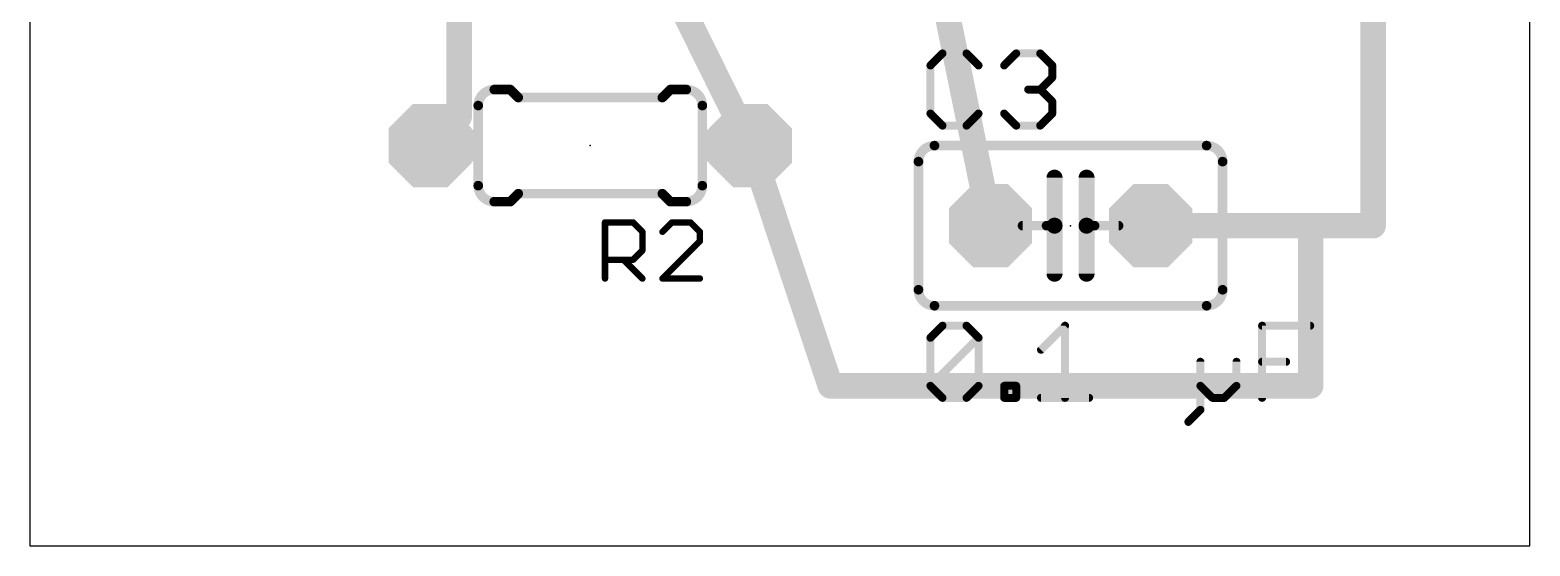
# Model space of a CAD drawing. Extents: x 36.8 to 60.6, y 36.8 to 61.
# Drawn here: x 36.83 to 60.63, y 36.83 to 45.01 of the extents above; entities that cross this region are included whole.
import ezdxf

# ---------------------------------------------------------------- set-up
doc = ezdxf.new("R2010")
doc.units = 0
for name, color, linetype in [('16', 175, 'CONTINUOUS'), ('17', 82, 'CONTINUOUS'), ('20', 7, 'CONTINUOUS'), ('21', 253, 'CONTINUOUS'), ('23', 7, 'CONTINUOUS'), ('25', 253, 'CONTINUOUS'), ('27', 253, 'CONTINUOUS'), ('51', 253, 'CONTINUOUS')]:
    doc.layers.add(name, color=color, linetype=linetype)

# ---------------------------------------------------------------- blocks, each defined once
blk = doc.blocks.new('OCTAGONP')
at = {"const_width": 0.5}
blk.add_lwpolyline([(-0.25, -0.1036), (-0.25, 0.1036), (-0.1036, 0.25), (0.1036, 0.25), (0.25, 0.1036), (0.25, -0.1036), (0.1036, -0.25), (-0.1036, -0.25), (-0.25, -0.1036), (-0.25, 0.1036)], dxfattribs=at)
blk = doc.blocks.new('RECT')
blk.add_solid([(-0.5, -0.5), (0.5, -0.5), (-0.5, 0.5), (0.5, 0.5)])

msp = doc.modelspace()

# ---------------------------------------------------------------- linework, layer by layer
at = {"layer": '16', "const_width": 0.4064}
for points in [[(58.1408, 49.53), (58.1408, 41.91)], [(43.64, 43.64), (43.64, 46.45)], [(46.64, 46.45), (48.26, 43.18)], [(52.07, 41.91), (51.14, 46.45)], [(43.18, 43.18), (43.64, 43.64)], [(48.26, 43.18), (49.53, 39.37)], [(57.15, 41.91), (54.61, 41.91)], [(57.15, 41.91), (58.1408, 41.91)], [(57.15, 39.37), (57.15, 41.91)], [(49.53, 39.37), (57.15, 39.37)]]:
    msp.add_lwpolyline(points, dxfattribs=at)
at = {"layer": '16', "const_width": 0.2032}
for points in [[(43.7118, 43.5682, 1), (43.5682, 43.7118)], [(43.5384, 43.64, 1), (43.7416, 43.64)], [(43.1082, 43.2518, 1), (43.2518, 43.1082)], [(48.3564, 43.2121, 1), (48.1636, 43.1479)], [(48.169, 43.1349, 1), (48.351, 43.2251)], [(51.9705, 41.8896, 1), (52.1695, 41.9304)], [(54.61, 42.0116, 1), (54.61, 41.8084)], [(57.15, 42.0116, 1), (57.15, 41.8084)], [(57.2516, 41.91, 1), (57.0484, 41.91)], [(57.15, 41.8084, 1), (57.15, 42.0116)], [(58.0392, 41.91, 1), (58.2424, 41.91)], [(58.1408, 41.8084, 1), (58.1408, 42.0116)], [(49.53, 39.4716, 1), (49.53, 39.2684)], [(57.15, 39.2684, 1), (57.15, 39.4716)], [(49.4336, 39.3379, 1), (49.6264, 39.4021)], [(57.0484, 39.37, 1), (57.2516, 39.37)]]:
    msp.add_lwpolyline(points, format="xyb", dxfattribs=at)
at = {"layer": '20'}
for p, q in [((36.83, 60.95), (36.83, 36.83)), ((60.63, 36.83), (60.63, 60.95)), ((36.83, 36.83), (60.63, 36.83))]:
    msp.add_line(p, q, dxfattribs=at)
at = {"layer": '21'}
for points, const_width in [([(44.196, 44.069, 0.4142), (43.942, 43.815)], 0.1524), ([(44.196, 44.1071, 1), (44.196, 44.0309)], 0.0762), ([(44.196, 44.0309, 1), (44.196, 44.1071)], 0.0762), ([(44.4769, 44.0959, 1), (44.4231, 44.0421)], 0.0762), ([(44.45, 44.0309, 1), (44.45, 44.1071)], 0.0762), ([(46.99, 44.1071, 1), (46.99, 44.0309)], 0.0762), ([(47.0169, 44.0421, 1), (46.9631, 44.0959)], 0.0762), ([(47.498, 43.815, 0.4142), (47.244, 44.069)], 0.1524), ([(47.244, 44.1071, 1), (47.244, 44.0309)], 0.0762), ([(47.244, 44.0309, 1), (47.244, 44.1071)], 0.0762), ([(43.9039, 43.815, 1), (43.9801, 43.815)], 0.0762), ([(44.577, 43.9801, 1), (44.577, 43.9039)], 0.0762), ([(44.5501, 43.9151, 1), (44.6039, 43.9689)], 0.0762), ([(46.8361, 43.9689, 1), (46.8899, 43.9151)], 0.0762), ([(46.863, 43.9039, 1), (46.863, 43.9801)], 0.0762), ([(47.4599, 43.815, 1), (47.5361, 43.815)], 0.0762), ([(51.181, 43.18, 0.4142), (50.927, 42.926)], 0.1524), ([(51.181, 43.2181, 1), (51.181, 43.1419)], 0.0762), ([(51.181, 43.1419, 1), (51.181, 43.2181)], 0.0762), ([(55.753, 42.926, 0.4142), (55.499, 43.18)], 0.1524), ([(55.499, 43.2181, 1), (55.499, 43.1419)], 0.0762), ([(55.499, 43.1419, 1), (55.499, 43.2181)], 0.0762), ([(50.9651, 42.926, 1), (50.8889, 42.926)], 0.0762), ([(50.8889, 42.926, 1), (50.9651, 42.926)], 0.0762), ([(55.7911, 42.926, 1), (55.7149, 42.926)], 0.0762), ([(55.7149, 42.926, 1), (55.7911, 42.926)], 0.0762), ([(43.942, 42.545, 0.4142), (44.196, 42.291)], 0.1524), ([(43.9801, 42.545, 1), (43.9039, 42.545)], 0.0762), ([(47.244, 42.291, 0.4142), (47.498, 42.545)], 0.1524), ([(47.5361, 42.545, 1), (47.4599, 42.545)], 0.0762), ([(53.1495, 42.672, 1), (53.0225, 42.672)], 0.127), ([(53.6575, 42.672, 1), (53.5305, 42.672)], 0.127), ([(44.196, 42.3291, 1), (44.196, 42.2529)], 0.0762), ([(44.196, 42.2529, 1), (44.196, 42.3291)], 0.0762), ([(44.45, 42.2529, 1), (44.45, 42.3291)], 0.0762), ([(44.577, 42.4561, 1), (44.577, 42.3799)], 0.0762), ([(44.6039, 42.3911, 1), (44.5501, 42.4449)], 0.0762), ([(46.8899, 42.4449, 1), (46.8361, 42.3911)], 0.0762), ([(46.863, 42.3799, 1), (46.863, 42.4561)], 0.0762), ([(46.99, 42.3291, 1), (46.99, 42.2529)], 0.0762), ([(47.244, 42.3291, 1), (47.244, 42.2529)], 0.0762), ([(47.244, 42.2529, 1), (47.244, 42.3291)], 0.0762), ([(44.4231, 42.3179, 1), (44.4769, 42.2641)], 0.0762), ([(46.9631, 42.2641, 1), (47.0169, 42.3179)], 0.0762), ([(52.959, 41.9481, 1), (52.959, 41.8719)], 0.0762), ([(53.1495, 41.91, 1), (53.0225, 41.91)], 0.127), ([(53.0225, 41.91, 1), (53.1495, 41.91)], 0.127), ([(53.086, 41.8719, 1), (53.086, 41.9481)], 0.0762), ([(53.6575, 41.91, 1), (53.5305, 41.91)], 0.127), ([(53.5305, 41.91, 1), (53.6575, 41.91)], 0.127), ([(53.594, 41.9481, 1), (53.594, 41.8719)], 0.0762), ([(53.721, 41.8719, 1), (53.721, 41.9481)], 0.0762), ([(53.0225, 41.148, 1), (53.1495, 41.148)], 0.127), ([(53.5305, 41.148, 1), (53.6575, 41.148)], 0.127), ([(50.927, 40.894, 0.4142), (51.181, 40.64)], 0.1524), ([(50.9651, 40.894, 1), (50.8889, 40.894)], 0.0762), ([(55.499, 40.64, 0.4142), (55.753, 40.894)], 0.1524), ([(55.7911, 40.894, 1), (55.7149, 40.894)], 0.0762), ([(50.8889, 40.894, 1), (50.9651, 40.894)], 0.0762), ([(51.181, 40.6781, 1), (51.181, 40.6019)], 0.0762), ([(51.181, 40.6019, 1), (51.181, 40.6781)], 0.0762), ([(55.499, 40.6781, 1), (55.499, 40.6019)], 0.0762), ([(55.499, 40.6019, 1), (55.499, 40.6781)], 0.0762), ([(55.7149, 40.894, 1), (55.7911, 40.894)], 0.0762)]:
    msp.add_lwpolyline(points, format="xyb", dxfattribs=dict(at, const_width=const_width))
for points, const_width in [([(44.196, 44.069), (44.45, 44.069)], 0.1524), ([(44.577, 43.942), (44.45, 44.069)], 0.1524), ([(46.863, 43.942), (46.99, 44.069)], 0.1524), ([(47.244, 44.069), (46.99, 44.069)], 0.1524), ([(44.577, 43.942), (46.863, 43.942)], 0.1524), ([(51.181, 43.18), (55.499, 43.18)], 0.1524), ([(50.927, 42.926), (50.927, 40.894)], 0.1524), ([(55.753, 42.926), (55.753, 40.894)], 0.1524), ([(53.086, 42.672), (53.086, 41.91)], 0.254), ([(53.594, 41.91), (53.594, 42.672)], 0.254), ([(44.196, 42.291), (44.45, 42.291)], 0.1524), ([(44.577, 42.418), (44.45, 42.291)], 0.1524), ([(44.577, 42.418), (46.863, 42.418)], 0.1524), ([(46.863, 42.418), (46.99, 42.291)], 0.1524), ([(47.244, 42.291), (46.99, 42.291)], 0.1524), ([(53.086, 41.91), (52.959, 41.91)], 0.1524), ([(53.086, 41.91), (53.086, 41.148)], 0.254), ([(53.594, 41.91), (53.594, 41.148)], 0.254), ([(53.721, 41.91), (53.594, 41.91)], 0.1524), ([(55.499, 40.64), (51.181, 40.64)], 0.1524)]:
    msp.add_lwpolyline(points, dxfattribs=dict(at, const_width=const_width))
at = {"layer": '23'}
for p in [(45.72, 43.18), (53.34, 41.91)]:
    msp.add_point(p, dxfattribs=at)
at = {"layer": '25'}
for points, const_width in [([(51.3082, 44.6415), (51.1175, 44.4508)], 0.127), ([(51.1175, 44.4508), (51.1175, 43.6882)], 0.127), ([(51.6895, 44.6415), (51.3082, 44.6415)], 0.127), ([(51.8802, 44.4508), (51.6895, 44.6415)], 0.127), ([(52.2869, 44.4508), (52.4776, 44.6415)], 0.127), ([(52.4776, 44.6415), (52.8589, 44.6415)], 0.127), ([(52.8589, 44.6415), (53.0495, 44.4508)], 0.127), ([(53.0495, 44.4508), (53.0495, 44.2602)], 0.127), ([(53.0495, 44.2602), (52.8589, 44.0695)], 0.127), ([(52.8589, 44.0695), (52.6682, 44.0695)], 0.127), ([(52.8589, 44.0695), (53.0495, 43.8788)], 0.127), ([(53.0495, 43.8788), (53.0495, 43.6882)], 0.127), ([(51.1175, 43.6882), (51.3082, 43.4975)], 0.127), ([(51.3082, 43.4975), (51.6895, 43.4975)], 0.127), ([(51.6895, 43.4975), (51.8802, 43.6882)], 0.127), ([(52.4776, 43.4975), (52.2869, 43.6882)], 0.127), ([(52.8589, 43.4975), (52.4776, 43.4975)], 0.127), ([(53.0495, 43.6882), (52.8589, 43.4975)], 0.127), ([(45.9531, 41.0718), (45.9531, 41.9616)], 0.1016), ([(45.9531, 41.9616), (46.398, 41.9616)], 0.1016), ([(46.398, 41.9616), (46.5463, 41.8133)], 0.1016), ([(47.0136, 41.9616), (46.8653, 41.8133)], 0.1016), ([(47.3101, 41.9616), (47.0136, 41.9616)], 0.1016), ([(47.4584, 41.8133), (47.3101, 41.9616)], 0.1016), ([(46.5463, 41.8133), (46.5463, 41.5167)], 0.1016), ([(46.8653, 41.0718), (47.4584, 41.665)], 0.1016), ([(47.4584, 41.665), (47.4584, 41.8133)], 0.1016), ([(46.398, 41.3684), (45.9531, 41.3684)], 0.1016), ([(46.2497, 41.3684), (46.5463, 41.0718)], 0.1016), ([(46.5463, 41.5167), (46.398, 41.3684)], 0.1016), ([(47.4584, 41.0718), (46.8653, 41.0718)], 0.1016)]:
    msp.add_lwpolyline(points, dxfattribs=dict(at, const_width=const_width))
for points, const_width in [([(51.1493, 44.4508, 1), (51.0857, 44.4508)], 0.0635), ([(51.3082, 44.6732, 1), (51.3082, 44.6097)], 0.0635), ([(51.3306, 44.619, 1), (51.2857, 44.6639)], 0.0635), ([(51.7119, 44.6639, 1), (51.667, 44.619)], 0.0635), ([(51.6895, 44.6097, 1), (51.6895, 44.6732)], 0.0635), ([(52.4776, 44.6732, 1), (52.4776, 44.6097)], 0.0635), ([(52.5, 44.619, 1), (52.4551, 44.6639)], 0.0635), ([(52.8813, 44.6639, 1), (52.8364, 44.619)], 0.0635), ([(52.8589, 44.6097, 1), (52.8589, 44.6732)], 0.0635), ([(53.0813, 44.4508, 1), (53.0178, 44.4508)], 0.0635), ([(51.095, 44.4733, 1), (51.14, 44.4284)], 0.0635), ([(51.8577, 44.4284, 1), (51.9026, 44.4733)], 0.0635), ([(52.2644, 44.4733, 1), (52.3093, 44.4284)], 0.0635), ([(53.0178, 44.2602, 1), (53.0813, 44.2602)], 0.0635), ([(53.0271, 44.4284, 1), (53.072, 44.4733)], 0.0635), ([(53.072, 44.2377, 1), (53.0271, 44.2826)], 0.0635), ([(52.6682, 44.1012, 1), (52.6682, 44.0377)], 0.0635), ([(52.8813, 44.0919, 1), (52.8364, 44.047)], 0.0635), ([(52.8364, 44.0919, 1), (52.8813, 44.047)], 0.0635), ([(52.8589, 44.0377, 1), (52.8589, 44.1012)], 0.0635), ([(53.0813, 43.8788, 1), (53.0178, 43.8788)], 0.0635), ([(53.0271, 43.8564, 1), (53.072, 43.9013)], 0.0635), ([(51.14, 43.7106, 1), (51.095, 43.6657)], 0.0635), ([(51.0857, 43.6882, 1), (51.1493, 43.6882)], 0.0635), ([(51.3082, 43.5293, 1), (51.3082, 43.4657)], 0.0635), ([(51.6895, 43.4657, 1), (51.6895, 43.5293)], 0.0635), ([(51.9026, 43.6657, 1), (51.8577, 43.7106)], 0.0635), ([(52.3093, 43.7106, 1), (52.2644, 43.6657)], 0.0635), ([(52.4776, 43.5293, 1), (52.4776, 43.4657)], 0.0635), ([(52.8589, 43.4657, 1), (52.8589, 43.5293)], 0.0635), ([(53.0178, 43.6882, 1), (53.0813, 43.6882)], 0.0635), ([(53.072, 43.6657, 1), (53.0271, 43.7106)], 0.0635), ([(51.2857, 43.475, 1), (51.3306, 43.52)], 0.0635), ([(51.667, 43.52, 1), (51.7119, 43.475)], 0.0635), ([(52.4551, 43.475, 1), (52.5, 43.52)], 0.0635), ([(52.8364, 43.52, 1), (52.8813, 43.475)], 0.0635), ([(45.9785, 41.9616, 1), (45.9277, 41.9616)], 0.0508), ([(45.9531, 41.987, 1), (45.9531, 41.9362)], 0.0508), ([(46.416, 41.9795, 1), (46.3801, 41.9436)], 0.0508), ([(46.398, 41.9362, 1), (46.398, 41.987)], 0.0508), ([(47.0136, 41.987, 1), (47.0136, 41.9362)], 0.0508), ([(47.0315, 41.9436, 1), (46.9956, 41.9795)], 0.0508), ([(47.3281, 41.9795, 1), (47.2922, 41.9436)], 0.0508), ([(47.3101, 41.9362, 1), (47.3101, 41.987)], 0.0508), ([(46.5717, 41.8133, 1), (46.5209, 41.8133)], 0.0508), ([(46.5283, 41.7953, 1), (46.5643, 41.8312)], 0.0508), ([(46.8473, 41.8312, 1), (46.8832, 41.7953)], 0.0508), ([(47.4838, 41.8133, 1), (47.433, 41.8133)], 0.0508), ([(47.433, 41.665, 1), (47.4838, 41.665)], 0.0508), ([(47.4405, 41.7953, 1), (47.4764, 41.8312)], 0.0508), ([(47.4764, 41.647, 1), (47.4405, 41.6829)], 0.0508), ([(45.9531, 41.3938, 1), (45.9531, 41.343)], 0.0508), ([(46.2677, 41.3863, 1), (46.2318, 41.3504)], 0.0508), ([(46.398, 41.343, 1), (46.398, 41.3938)], 0.0508), ([(46.5209, 41.5167, 1), (46.5717, 41.5167)], 0.0508), ([(46.5643, 41.4987, 1), (46.5283, 41.5346)], 0.0508), ([(46.3801, 41.3863, 1), (46.416, 41.3504)], 0.0508), ([(45.9277, 41.0718, 1), (45.9785, 41.0718)], 0.0508), ([(46.5283, 41.0538, 1), (46.5643, 41.0898)], 0.0508), ([(46.8473, 41.0898, 1), (46.8832, 41.0538)], 0.0508), ([(46.8653, 41.0972, 1), (46.8653, 41.0464)], 0.0508), ([(47.4584, 41.0464, 1), (47.4584, 41.0972)], 0.0508)]:
    msp.add_lwpolyline(points, format="xyb", dxfattribs=dict(at, const_width=const_width))
at = {"layer": '27', "const_width": 0.127}
for points in [[(51.1175, 40.1328), (51.3082, 40.3235)], [(51.3082, 40.3235), (51.6895, 40.3235)], [(51.6895, 40.3235), (51.8802, 40.1328)], [(52.8716, 39.9422), (53.2529, 40.3235)], [(53.2529, 40.3235), (53.2529, 39.1795)], [(56.3798, 39.1795), (56.3798, 40.3235)], [(56.3798, 40.3235), (57.1424, 40.3235)], [(51.1175, 39.3702), (51.1175, 40.1328)], [(51.1175, 39.3702), (51.8802, 40.1328)], [(51.8802, 40.1328), (51.8802, 39.3702)], [(55.4011, 39.7515), (55.4011, 39.3702)], [(55.973, 39.3702), (55.973, 39.7515)], [(56.3798, 39.7515), (56.7611, 39.7515)], [(51.3082, 39.1795), (51.1175, 39.3702)], [(51.8802, 39.3702), (51.6895, 39.1795)], [(52.2869, 39.1795), (52.2869, 39.3702)], [(52.2869, 39.3702), (52.4776, 39.3702)], [(52.4776, 39.3702), (52.4776, 39.1795)], [(55.4011, 39.3702), (55.5917, 39.1795)], [(55.4011, 39.3702), (55.4011, 38.9888)], [(55.7824, 39.1795), (55.973, 39.3702)], [(51.6895, 39.1795), (51.3082, 39.1795)], [(52.4776, 39.1795), (52.2869, 39.1795)], [(52.8716, 39.1795), (53.6342, 39.1795)], [(55.4011, 38.9888), (55.2104, 38.7982)], [(55.5917, 39.1795), (55.7824, 39.1795)]]:
    msp.add_lwpolyline(points, dxfattribs=at)
at = {"layer": '27', "const_width": 0.0635}
for points in [[(51.3082, 40.3552, 1), (51.3082, 40.2917)], [(51.3306, 40.301, 1), (51.2857, 40.3459)], [(51.7119, 40.3459, 1), (51.667, 40.301)], [(51.6895, 40.2917, 1), (51.6895, 40.3552)], [(53.2847, 40.3235, 1), (53.2212, 40.3235)], [(53.2754, 40.301, 1), (53.2305, 40.3459)], [(56.4115, 40.3235, 1), (56.348, 40.3235)], [(56.3798, 40.3552, 1), (56.3798, 40.2917)], [(57.1424, 40.2917, 1), (57.1424, 40.3552)], [(51.1493, 40.1328, 1), (51.0857, 40.1328)], [(51.095, 40.1553, 1), (51.14, 40.1104)], [(51.9119, 40.1328, 1), (51.8484, 40.1328)], [(51.9026, 40.1104, 1), (51.8577, 40.1553)], [(51.8577, 40.1104, 1), (51.9026, 40.1553)], [(52.8491, 39.9646, 1), (52.894, 39.9197)], [(55.4328, 39.7515, 1), (55.3693, 39.7515)], [(56.0048, 39.7515, 1), (55.9413, 39.7515)], [(56.3798, 39.7832, 1), (56.3798, 39.7197)], [(56.7611, 39.7197, 1), (56.7611, 39.7832)], [(51.14, 39.3926, 1), (51.095, 39.3477)], [(51.095, 39.3926, 1), (51.14, 39.3477)], [(51.0857, 39.3702, 1), (51.1493, 39.3702)], [(51.8484, 39.3702, 1), (51.9119, 39.3702)], [(51.9026, 39.3477, 1), (51.8577, 39.3926)], [(52.3186, 39.3702, 1), (52.2551, 39.3702)], [(52.2869, 39.4019, 1), (52.2869, 39.3384)], [(52.5093, 39.3702, 1), (52.4458, 39.3702)], [(52.4776, 39.3384, 1), (52.4776, 39.4019)], [(55.4328, 39.3702, 1), (55.3693, 39.3702)], [(55.3693, 39.3702, 1), (55.4328, 39.3702)], [(55.4235, 39.3926, 1), (55.3786, 39.3477)], [(55.9413, 39.3702, 1), (56.0048, 39.3702)], [(55.9955, 39.3477, 1), (55.9506, 39.3926)], [(51.3082, 39.2113, 1), (51.3082, 39.1478)], [(51.2857, 39.157, 1), (51.3306, 39.202)], [(51.667, 39.202, 1), (51.7119, 39.157)], [(51.6895, 39.1478, 1), (51.6895, 39.2113)], [(52.2551, 39.1795, 1), (52.3186, 39.1795)], [(52.2869, 39.2113, 1), (52.2869, 39.1478)], [(52.4458, 39.1795, 1), (52.5093, 39.1795)], [(52.4776, 39.1478, 1), (52.4776, 39.2113)], [(52.8716, 39.2113, 1), (52.8716, 39.1478)], [(53.2212, 39.1795, 1), (53.2847, 39.1795)], [(53.6342, 39.1478, 1), (53.6342, 39.2113)], [(55.4235, 38.9664, 1), (55.3786, 39.0113)], [(55.5917, 39.2113, 1), (55.5917, 39.1478)], [(55.5693, 39.157, 1), (55.6142, 39.202)], [(55.7599, 39.202, 1), (55.8048, 39.157)], [(55.7824, 39.1478, 1), (55.7824, 39.2113)], [(56.348, 39.1795, 1), (56.4115, 39.1795)], [(55.1879, 38.8206, 1), (55.2328, 38.7757)], [(55.3693, 38.9888, 1), (55.4328, 38.9888)]]:
    msp.add_lwpolyline(points, format="xyb", dxfattribs=at)
at = {"layer": '51'}
for points, const_width in [([(43.942, 43.815), (43.942, 42.545)], 0.1524), ([(47.498, 43.815), (47.498, 42.545)], 0.1524), ([(43.18, 43.18), (43.688, 43.18)], 0.508), ([(48.26, 43.18), (47.752, 43.18)], 0.508), ([(52.959, 41.91), (52.578, 41.91)], 0.1524), ([(54.102, 41.91), (53.721, 41.91)], 0.1524)]:
    msp.add_lwpolyline(points, dxfattribs=dict(at, const_width=const_width))
for points, const_width in [([(43.9801, 43.815, 1), (43.9039, 43.815)], 0.0762), ([(47.5361, 43.815, 1), (47.4599, 43.815)], 0.0762), ([(43.18, 43.307, 1), (43.18, 43.053)], 0.254), ([(43.688, 43.053, 1), (43.688, 43.307)], 0.254), ([(47.752, 43.307, 1), (47.752, 43.053)], 0.254), ([(48.26, 43.053, 1), (48.26, 43.307)], 0.254), ([(43.9039, 42.545, 1), (43.9801, 42.545)], 0.0762), ([(47.4599, 42.545, 1), (47.5361, 42.545)], 0.0762), ([(52.578, 41.9481, 1), (52.578, 41.8719)], 0.0762), ([(52.959, 41.8719, 1), (52.959, 41.9481)], 0.0762), ([(53.721, 41.9481, 1), (53.721, 41.8719)], 0.0762), ([(54.102, 41.8719, 1), (54.102, 41.9481)], 0.0762)]:
    msp.add_lwpolyline(points, format="xyb", dxfattribs=dict(at, const_width=const_width))

# ---------------------------------------------------------------- block references
at = {"layer": '17', "xscale": 1.3208, "yscale": 1.3208, "rotation": 180}
for p in [(43.18, 43.18), (43.18, 43.18), (48.26, 43.18), (48.26, 43.18)]:
    msp.add_blockref('OCTAGONP', p, dxfattribs=at)
at = {"layer": '17', "xscale": 1.3208, "yscale": 1.3208}
for p in [(52.07, 41.91), (52.07, 41.91), (54.61, 41.91), (54.61, 41.91)]:
    msp.add_blockref('OCTAGONP', p, dxfattribs=at)
at = {"layer": '51', "xscale": 0.254, "yscale": 0.508, "rotation": 180}
for p in [(43.815, 43.18), (47.625, 43.18)]:
    msp.add_blockref('RECT', p, dxfattribs=at)

doc.saveas('drawing.dxf')
